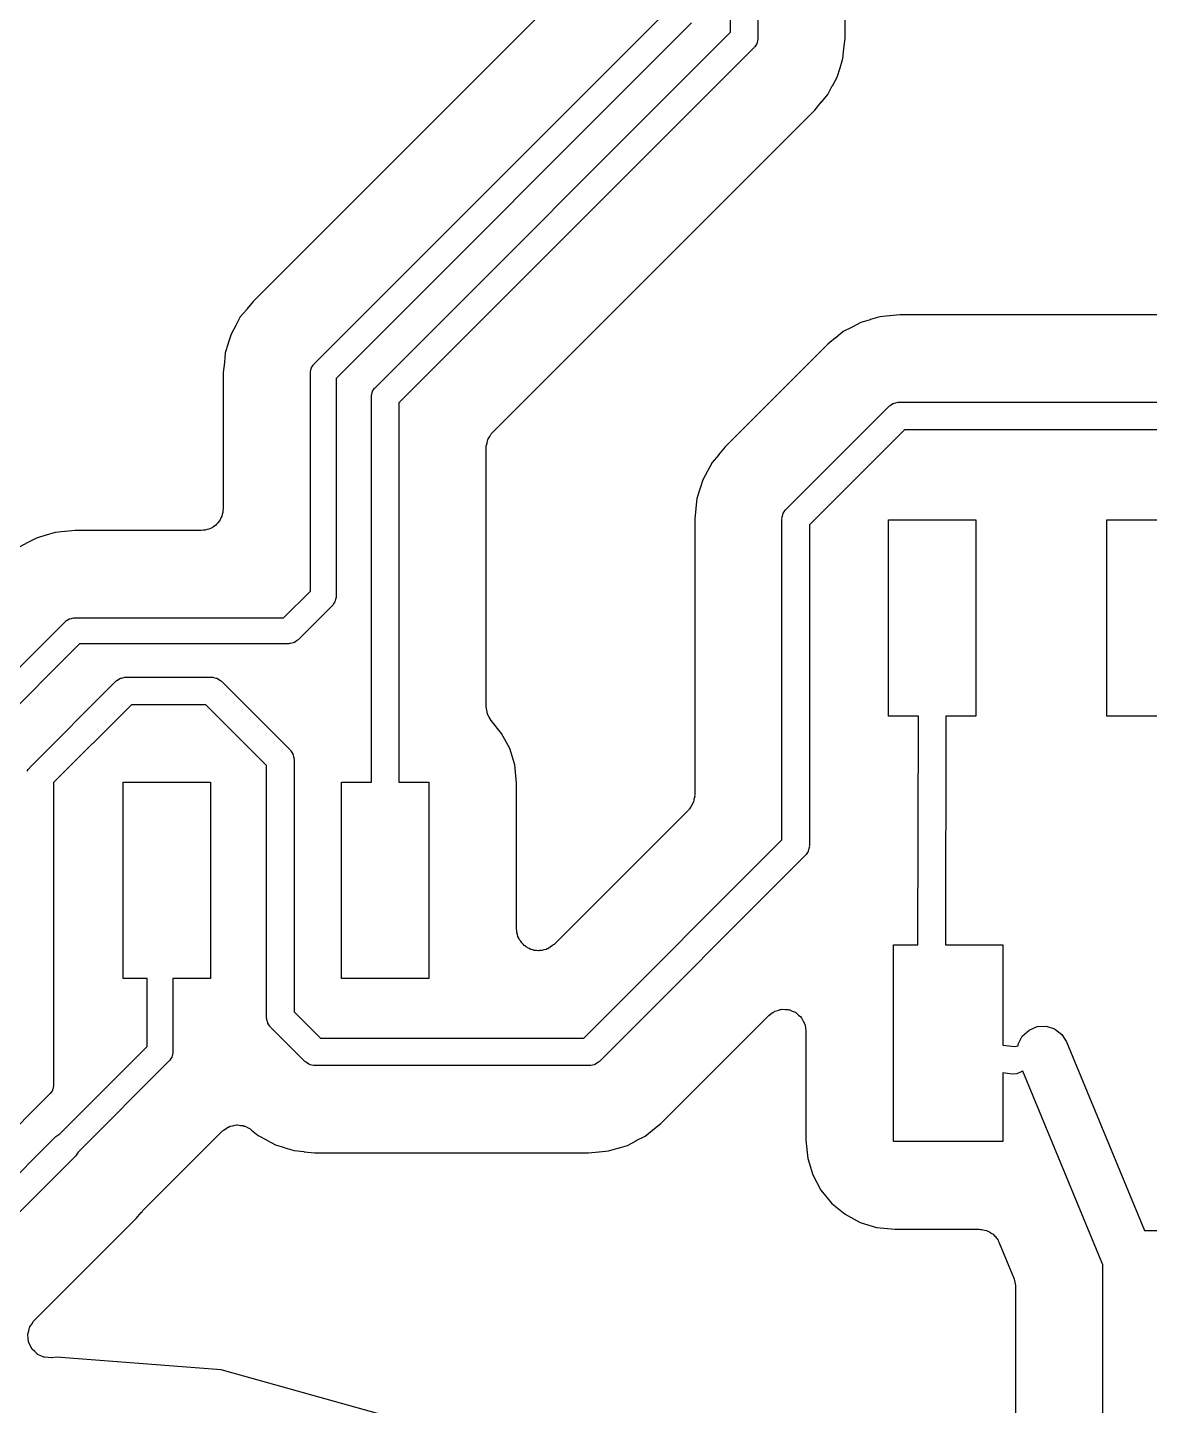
# Model space of a CAD drawing. Extents: x 171.3 to 228.7, y -128.7 to -71.3.
# Drawn here: x 199.73 to 206.26, y -95.36 to -87.34 of the extents above; entities that cross this region are included whole.
import ezdxf

# ---------------------------------------------------------------- set-up
doc = ezdxf.new("R2010")
doc.units = 0
doc.header["$MEASUREMENT"] = 0
doc.layers.add('BLACK', color=7, linetype='CONTINUOUS')

msp = doc.modelspace()

# ---------------------------------------------------------------- linework, layer by layer
at = {"layer": 'Black'}
for p, q in [((203.82, -87.3669), (203.82, -82.65)), ((203.98, -82.6831), (203.98, -87.4)), ((204.488, -87.3995), (204.488, -85.6189)), ((202.921, -87.0547), (201.042, -88.9334)), ((201.397, -89.297), (203.466, -87.2279)), ((203.594, -87.312), (201.525, -89.3811)), ((201.753, -89.4334), (203.82, -87.3669)), ((203.98, -87.4), (203.979, -87.4035)), ((203.979, -87.4035), (203.98, -87.407)), ((204.481, -87.4615), (204.488, -87.4024)), ((204.488, -87.4015), (204.488, -87.3995)), ((204.488, -87.4016), (204.488, -87.4015)), ((204.488, -87.4017), (204.488, -87.4016)), ((204.488, -87.4024), (204.488, -87.4017)), ((203.957, -87.4566), (201.89, -89.5231)), ((203.959, -87.4537), (203.957, -87.4566)), ((203.961, -87.4514), (203.959, -87.4537)), ((203.967, -87.4424), (203.961, -87.4514)), ((203.973, -87.4338), (203.967, -87.4424)), ((203.975, -87.4274), (203.973, -87.4304)), ((203.973, -87.4304), (203.973, -87.4338)), ((203.977, -87.4171), (203.975, -87.4274)), ((203.98, -87.407), (203.977, -87.4171)), ((204.475, -87.5192), (204.481, -87.4628)), ((204.481, -87.4622), (204.481, -87.4615)), ((204.481, -87.4628), (204.481, -87.4622)), ((204.458, -87.5732), (204.475, -87.5192)), ((204.414, -87.6784), (204.441, -87.6287)), ((204.441, -87.6287), (204.458, -87.5745)), ((204.458, -87.5739), (204.458, -87.5732)), ((204.458, -87.5745), (204.458, -87.5739)), ((204.387, -87.7295), (204.413, -87.6795)), ((204.413, -87.6795), (204.414, -87.679)), ((204.414, -87.679), (204.414, -87.6784)), ((204.311, -87.8202), (204.349, -87.7739)), ((204.349, -87.7739), (204.35, -87.7735)), ((204.35, -87.7729), (204.387, -87.7295)), ((204.35, -87.7735), (204.35, -87.7729)), ((202.435, -89.6964), (204.311, -87.8202)), ((201.004, -88.9802), (200.967, -89.0233)), ((201.042, -88.9334), (201.004, -88.9792)), ((201.004, -88.9792), (201.004, -88.9797)), ((201.004, -88.9797), (201.004, -88.9802)), ((200.94, -89.074), (200.913, -89.1233)), ((200.941, -89.0734), (200.94, -89.074)), ((200.967, -89.0233), (200.941, -89.0729)), ((200.941, -89.0729), (200.941, -89.0734)), ((204.528, -89.0827), (204.477, -89.1088)), ((204.529, -89.0821), (204.528, -89.0823)), ((204.528, -89.0823), (204.528, -89.0827)), ((204.579, -89.0555), (204.529, -89.0821)), ((204.633, -89.0397), (204.579, -89.0555)), ((204.634, -89.0394), (204.633, -89.0397)), ((204.635, -89.0393), (204.634, -89.0394)), ((204.689, -89.0229), (204.635, -89.0393)), ((204.745, -89.018), (204.689, -89.0229)), ((204.746, -89.0178), (204.745, -89.018)), ((204.747, -89.0178), (204.746, -89.0178)), ((204.806, -89.012), (204.747, -89.0178)), ((206.949, -89.012), (204.806, -89.012)), ((200.913, -89.1233), (200.897, -89.177)), ((204.432, -89.1454), (204.386, -89.1825)), ((204.433, -89.1449), (204.432, -89.1454)), ((204.477, -89.1088), (204.433, -89.1446)), ((204.433, -89.1446), (204.433, -89.1449)), ((200.879, -89.2318), (200.874, -89.2877)), ((200.896, -89.1783), (200.879, -89.2318)), ((200.897, -89.177), (200.896, -89.1776)), ((200.896, -89.1776), (200.896, -89.1783)), ((204.384, -89.1845), (203.789, -89.7798)), ((204.385, -89.1832), (204.384, -89.1845)), ((204.386, -89.1825), (204.385, -89.183)), ((204.385, -89.183), (204.385, -89.1831)), ((204.385, -89.1831), (204.385, -89.1832)), ((200.874, -89.289), (200.867, -89.3476)), ((200.874, -89.2877), (200.874, -89.2883)), ((200.874, -89.2883), (200.874, -89.289)), ((201.378, -89.334), (201.38, -89.3243)), ((201.38, -89.3243), (201.381, -89.3215)), ((201.381, -89.3215), (201.382, -89.3183)), ((201.382, -89.3183), (201.388, -89.3103)), ((201.388, -89.3103), (201.393, -89.3018)), ((201.393, -89.3018), (201.395, -89.2997)), ((201.395, -89.2997), (201.397, -89.297)), ((200.867, -89.3476), (200.867, -89.3483)), ((200.867, -89.3483), (200.867, -89.3484)), ((200.867, -89.3484), (200.867, -89.3485)), ((200.867, -89.3485), (200.867, -89.3504)), ((200.867, -89.3504), (200.867, -90.14)), ((201.375, -89.3435), (201.378, -89.334)), ((201.376, -89.3467), (201.375, -89.3435)), ((201.375, -89.35), (201.376, -89.3467)), ((201.375, -90.6189), (201.375, -89.35)), ((201.525, -89.3811), (201.525, -90.65)), ((201.73, -89.483), (201.733, -89.4729)), ((201.731, -89.4865), (201.73, -89.483)), ((201.73, -89.49), (201.731, -89.4865)), ((201.733, -89.4729), (201.735, -89.4626)), ((201.735, -89.4626), (201.737, -89.4596)), ((201.737, -89.4562), (201.743, -89.4476)), ((201.737, -89.4596), (201.737, -89.4562)), ((201.743, -89.4476), (201.749, -89.4386)), ((201.749, -89.4386), (201.751, -89.4363)), ((201.751, -89.4363), (201.753, -89.4334)), ((201.73, -91.7305), (201.73, -89.49)), ((201.89, -89.5231), (201.89, -91.7305)), ((204.143, -90.1434), (204.743, -89.5434)), ((204.743, -89.5434), (204.746, -89.5414)), ((204.746, -89.5414), (204.749, -89.5387)), ((204.749, -89.5387), (204.758, -89.5335)), ((204.758, -89.5335), (204.766, -89.5275)), ((204.766, -89.5275), (204.77, -89.5266)), ((204.77, -89.5266), (204.773, -89.5248)), ((204.773, -89.5248), (204.783, -89.523)), ((204.783, -89.523), (204.793, -89.5203)), ((204.793, -89.5203), (204.797, -89.5206)), ((204.797, -89.5206), (204.8, -89.52)), ((204.8, -89.52), (207.1, -89.52)), ((202.41, -89.7325), (202.419, -89.7189)), ((202.419, -89.7189), (202.428, -89.7045)), ((202.428, -89.7045), (202.432, -89.7009)), ((202.432, -89.7009), (202.435, -89.6964)), ((204.833, -89.68), (204.28, -90.2331)), ((207.1, -89.68), (204.833, -89.68)), ((202.398, -89.7751), (202.403, -89.7591)), ((202.399, -89.7807), (202.398, -89.7751)), ((202.398, -89.7862), (202.399, -89.7807)), ((202.398, -91.2913), (202.398, -89.7862)), ((202.403, -89.7591), (202.406, -89.7427)), ((202.406, -89.7427), (202.408, -89.7379)), ((202.408, -89.7379), (202.41, -89.7325)), ((203.789, -89.7798), (203.751, -89.8261)), ((203.713, -89.8705), (203.687, -89.9205)), ((203.75, -89.8271), (203.713, -89.8705)), ((203.751, -89.8261), (203.75, -89.8265)), ((203.75, -89.8265), (203.75, -89.8271)), ((203.686, -89.9216), (203.659, -89.9713)), ((203.687, -89.9205), (203.686, -89.921)), ((203.686, -89.921), (203.686, -89.9216)), ((203.642, -90.0268), (203.625, -90.0808)), ((203.659, -89.9713), (203.642, -90.0255)), ((203.642, -90.0255), (203.642, -90.0261)), ((203.642, -90.0261), (203.642, -90.0268)), ((203.625, -90.0808), (203.619, -90.1372)), ((200.85, -90.2035), (200.843, -90.212)), ((200.854, -90.1931), (200.85, -90.2035)), ((200.859, -90.1834), (200.854, -90.1931)), ((200.861, -90.1725), (200.859, -90.1834)), ((200.865, -90.1621), (200.861, -90.1725)), ((200.867, -90.14), (200.865, -90.1509)), ((200.865, -90.1509), (200.865, -90.1621)), ((203.619, -90.1385), (203.612, -90.1976)), ((203.612, -90.1976), (203.612, -90.1983)), ((203.612, -90.1983), (203.612, -90.1984)), ((203.612, -90.1984), (203.612, -90.1985)), ((203.612, -90.1985), (203.612, -90.2005)), ((203.612, -90.2005), (203.612, -91.8038)), ((203.619, -90.1372), (203.619, -90.1378)), ((203.619, -90.1378), (203.619, -90.1385)), ((204.12, -90.193), (204.123, -90.1829)), ((204.121, -90.1965), (204.12, -90.193)), ((204.12, -90.2), (204.121, -90.1965)), ((204.12, -92.0669), (204.12, -90.2)), ((204.123, -90.1829), (204.125, -90.1726)), ((204.125, -90.1726), (204.127, -90.1696)), ((204.127, -90.1662), (204.133, -90.1576)), ((204.127, -90.1696), (204.127, -90.1662)), ((204.133, -90.1576), (204.139, -90.1486)), ((204.139, -90.1486), (204.141, -90.1463)), ((204.141, -90.1463), (204.143, -90.1434)), ((204.741, -91.3465), (204.741, -90.2035)), ((204.741, -90.2035), (205.249, -90.2035)), ((205.249, -90.2035), (205.249, -91.3465)), ((206.011, -91.3465), (206.011, -90.2035)), ((206.011, -90.2035), (206.519, -90.2035)), ((199.89, -90.2778), (199.836, -90.294)), ((199.946, -90.2729), (199.89, -90.2778)), ((199.947, -90.2727), (199.946, -90.2729)), ((200.006, -90.267), (199.947, -90.2728)), ((199.947, -90.2728), (199.947, -90.2727)), ((200.74, -90.267), (200.006, -90.267)), ((200.751, -90.2651), (200.74, -90.267)), ((200.762, -90.2651), (200.751, -90.2651)), ((200.772, -90.2613), (200.762, -90.2651)), ((200.783, -90.2593), (200.772, -90.2613)), ((200.793, -90.2538), (200.783, -90.2593)), ((200.803, -90.25), (200.793, -90.2538)), ((200.812, -90.2428), (200.803, -90.25)), ((200.822, -90.2373), (200.812, -90.2428)), ((200.829, -90.2288), (200.822, -90.2373)), ((200.837, -90.2216), (200.829, -90.2288)), ((200.843, -90.212), (200.837, -90.2216)), ((204.28, -90.2331), (204.28, -92.1)), ((199.73, -90.3371), (199.68, -90.363)), ((199.731, -90.3367), (199.73, -90.3371)), ((199.781, -90.3101), (199.731, -90.3365)), ((199.731, -90.3365), (199.731, -90.3367)), ((199.835, -90.2944), (199.781, -90.3101)), ((199.836, -90.294), (199.835, -90.2941)), ((199.835, -90.2941), (199.835, -90.2944)), ((201.219, -90.775), (201.375, -90.6189)), ((201.512, -90.6897), (201.507, -90.6982)), ((201.518, -90.6817), (201.512, -90.6897)), ((201.519, -90.6785), (201.518, -90.6817)), ((201.52, -90.6757), (201.519, -90.6785)), ((201.522, -90.666), (201.52, -90.6757)), ((201.525, -90.6565), (201.522, -90.666)), ((201.525, -90.65), (201.524, -90.6532)), ((201.524, -90.6532), (201.525, -90.6565)), ((201.503, -90.703), (201.303, -90.903)), ((201.505, -90.7003), (201.503, -90.703)), ((201.507, -90.6982), (201.505, -90.7003)), ((199.469, -91.275), (199.947, -90.797)), ((199.947, -90.797), (199.95, -90.7951)), ((199.95, -90.7951), (199.952, -90.7925)), ((199.952, -90.7925), (199.96, -90.7876)), ((199.96, -90.7876), (199.968, -90.782)), ((199.968, -90.782), (199.971, -90.7812)), ((199.971, -90.7812), (199.974, -90.7795)), ((199.974, -90.7795), (199.984, -90.7778)), ((199.984, -90.7778), (199.993, -90.7753)), ((199.993, -90.7753), (199.997, -90.7756)), ((199.997, -90.7756), (200, -90.775)), ((200, -90.775), (201.219, -90.775)), ((200.031, -90.925), (199.553, -91.403)), ((201.25, -90.925), (200.031, -90.925)), ((201.253, -90.9244), (201.25, -90.925)), ((201.257, -90.9247), (201.253, -90.9244)), ((201.266, -90.9222), (201.257, -90.9247)), ((201.276, -90.9205), (201.266, -90.9222)), ((201.279, -90.9188), (201.276, -90.9205)), ((201.282, -90.918), (201.279, -90.9188)), ((201.29, -90.9124), (201.282, -90.918)), ((201.298, -90.9075), (201.29, -90.9124)), ((201.3, -90.9049), (201.298, -90.9075)), ((201.303, -90.903), (201.3, -90.9049)), ((199.743, -91.6434), (200.243, -91.1434)), ((200.243, -91.1434), (200.246, -91.1414)), ((200.246, -91.1414), (200.249, -91.1387)), ((200.249, -91.1387), (200.258, -91.1335)), ((200.258, -91.1335), (200.266, -91.1275)), ((200.266, -91.1275), (200.27, -91.1266)), ((200.27, -91.1266), (200.273, -91.1248)), ((200.273, -91.1248), (200.283, -91.123)), ((200.283, -91.123), (200.293, -91.1203)), ((200.293, -91.1203), (200.297, -91.1206)), ((200.297, -91.1206), (200.3, -91.12)), ((200.3, -91.12), (200.8, -91.12)), ((200.8, -91.12), (200.803, -91.1206)), ((200.803, -91.1206), (200.807, -91.1203)), ((200.807, -91.1203), (200.817, -91.123)), ((200.817, -91.123), (200.827, -91.1248)), ((200.827, -91.1248), (200.83, -91.1266)), ((200.83, -91.1266), (200.834, -91.1275)), ((200.834, -91.1275), (200.842, -91.1335)), ((200.842, -91.1335), (200.851, -91.1387)), ((200.851, -91.1387), (200.854, -91.1414)), ((200.854, -91.1414), (200.857, -91.1434)), ((200.857, -91.1434), (201.257, -91.5434)), ((200.333, -91.28), (199.88, -91.7331)), ((200.767, -91.28), (200.333, -91.28)), ((201.12, -91.6331), (200.767, -91.28)), ((202.402, -91.3123), (202.398, -91.2913)), ((202.405, -91.3334), (202.402, -91.3123)), ((202.406, -91.334), (202.405, -91.3334)), ((202.406, -91.3347), (202.406, -91.334)), ((202.416, -91.3532), (202.406, -91.3347)), ((202.427, -91.3718), (202.416, -91.3532)), ((202.488, -91.4469), (202.427, -91.3718)), ((204.914, -91.3465), (204.741, -91.3465)), ((204.911, -92.6785), (204.914, -91.3465)), ((205.074, -91.3465), (205.071, -92.6785)), ((205.249, -91.3465), (205.074, -91.3465)), ((206.519, -91.3465), (206.011, -91.3465)), ((202.536, -91.5352), (202.488, -91.4469)), ((201.257, -91.5434), (201.259, -91.5463)), ((201.259, -91.5463), (201.261, -91.5486)), ((201.261, -91.5486), (201.267, -91.5576)), ((201.267, -91.5576), (201.273, -91.5662)), ((201.273, -91.5662), (201.273, -91.5696)), ((201.273, -91.5696), (201.275, -91.5726)), ((201.275, -91.5726), (201.277, -91.5829)), ((202.565, -91.6309), (202.536, -91.5352)), ((199.733, -91.6576), (199.739, -91.6486)), ((199.739, -91.6486), (199.741, -91.6463)), ((199.741, -91.6463), (199.743, -91.6434)), ((201.12, -93.1), (201.12, -91.6331)), ((201.277, -91.5829), (201.28, -91.593)), ((201.28, -91.593), (201.279, -91.5965)), ((201.279, -91.5965), (201.28, -91.6)), ((201.28, -91.6), (201.28, -93.0669)), ((202.575, -91.7367), (202.565, -91.6309)), ((199.727, -91.6662), (199.733, -91.6576)), ((199.88, -91.7331), (199.88, -93.4908)), ((200.286, -92.8735), (200.286, -91.7305)), ((200.286, -91.7305), (200.794, -91.7305)), ((200.794, -91.7305), (200.794, -92.8735)), ((201.556, -92.8735), (201.556, -91.7305)), ((201.556, -91.7305), (201.73, -91.7305)), ((201.89, -91.7305), (202.064, -91.7305)), ((202.064, -91.7305), (202.064, -92.8735)), ((202.575, -92.585), (202.575, -91.7367)), ((203.612, -91.8038), (203.611, -91.8093)), ((203.611, -91.8093), (203.612, -91.8149)), ((203.575, -91.8936), (202.794, -92.6748)), ((203.578, -91.8891), (203.575, -91.8936)), ((203.582, -91.8855), (203.578, -91.8891)), ((203.591, -91.8711), (203.582, -91.8855)), ((203.6, -91.8575), (203.591, -91.8711)), ((203.602, -91.8521), (203.6, -91.8575)), ((203.604, -91.8473), (203.602, -91.8521)), ((203.607, -91.8309), (203.604, -91.8473)), ((203.612, -91.8149), (203.607, -91.8309)), ((202.967, -93.22), (204.12, -92.0669)), ((204.273, -92.1338), (204.267, -92.1424)), ((204.275, -92.1274), (204.273, -92.1304)), ((204.273, -92.1304), (204.273, -92.1338)), ((204.277, -92.1171), (204.275, -92.1274)), ((204.28, -92.107), (204.277, -92.1171)), ((204.28, -92.1), (204.279, -92.1035)), ((204.279, -92.1035), (204.28, -92.107)), ((204.257, -92.1566), (203.057, -93.3566)), ((204.259, -92.1537), (204.257, -92.1566)), ((204.261, -92.1514), (204.259, -92.1537)), ((204.267, -92.1424), (204.261, -92.1514)), ((202.577, -92.5959), (202.575, -92.585)), ((202.577, -92.6071), (202.577, -92.5959)), ((202.581, -92.6175), (202.577, -92.6071)), ((202.583, -92.6284), (202.581, -92.6175)), ((202.588, -92.6381), (202.583, -92.6284)), ((202.592, -92.6485), (202.588, -92.6381)), ((202.599, -92.657), (202.592, -92.6485)), ((202.605, -92.6666), (202.599, -92.657)), ((202.613, -92.6738), (202.605, -92.6666)), ((202.62, -92.6823), (202.613, -92.6738)), ((202.629, -92.6875), (202.62, -92.6823)), ((202.631, -92.689), (202.629, -92.6875)), ((202.632, -92.6895), (202.631, -92.689)), ((202.639, -92.695), (202.632, -92.6895)), ((202.649, -92.6988), (202.639, -92.695)), ((202.764, -92.6956), (202.758, -92.7001)), ((202.766, -92.695), (202.764, -92.6956)), ((202.769, -92.6918), (202.766, -92.695)), ((202.771, -92.6906), (202.769, -92.6918)), ((202.785, -92.6823), (202.771, -92.6906)), ((202.789, -92.678), (202.785, -92.6823)), ((202.794, -92.6748), (202.789, -92.678)), ((204.77, -93.8215), (204.77, -92.6785)), ((204.77, -92.6785), (204.911, -92.6785)), ((205.071, -92.6785), (205.405, -92.6785)), ((205.405, -92.6785), (205.405, -93.2613)), ((202.659, -92.7043), (202.649, -92.6988)), ((202.667, -92.7058), (202.659, -92.7043)), ((202.671, -92.7077), (202.667, -92.7058)), ((202.674, -92.708), (202.671, -92.7077)), ((202.68, -92.7101), (202.674, -92.708)), ((202.691, -92.7101), (202.68, -92.7101)), ((202.702, -92.712), (202.691, -92.7101)), ((202.704, -92.712), (202.702, -92.712)), ((202.709, -92.711), (202.704, -92.712)), ((202.715, -92.7115), (202.709, -92.711)), ((202.72, -92.7101), (202.715, -92.7115)), ((202.724, -92.7101), (202.72, -92.7101)), ((202.733, -92.7069), (202.724, -92.7101)), ((202.747, -92.7043), (202.733, -92.7069)), ((202.752, -92.7015), (202.747, -92.7043)), ((202.758, -92.7001), (202.752, -92.7015)), ((200.425, -92.8735), (200.286, -92.8735)), ((200.425, -93.2689), (200.425, -92.8735)), ((200.794, -92.8735), (200.575, -92.8735)), ((200.575, -92.8735), (200.575, -93.3)), ((202.064, -92.8735), (201.556, -92.8735)), ((201.28, -93.0669), (201.433, -93.22)), ((203.416, -93.7155), (204.043, -93.0889)), ((204.043, -93.0889), (204.056, -93.0794)), ((204.056, -93.0794), (204.069, -93.0687)), ((204.069, -93.0687), (204.074, -93.0668)), ((204.074, -93.0668), (204.079, -93.0636)), ((204.079, -93.0636), (204.095, -93.0593)), ((204.095, -93.0593), (204.11, -93.0537)), ((204.11, -93.0537), (204.116, -93.0537)), ((204.116, -93.0537), (204.121, -93.0522)), ((204.121, -93.0522), (204.138, -93.0537)), ((204.138, -93.0537), (204.154, -93.0537)), ((204.154, -93.0537), (204.16, -93.0556)), ((204.16, -93.0556), (204.165, -93.0561)), ((204.165, -93.0561), (204.18, -93.0631)), ((204.18, -93.0631), (204.196, -93.0687)), ((204.196, -93.0687), (204.2, -93.0723)), ((204.2, -93.0723), (204.205, -93.0747)), ((204.205, -93.0747), (204.217, -93.0864)), ((204.217, -93.0864), (204.23, -93.0971)), ((204.23, -93.0971), (204.233, -93.1019)), ((201.121, -93.1035), (201.12, -93.1)), ((201.12, -93.107), (201.121, -93.1035)), ((201.123, -93.1171), (201.12, -93.107)), ((201.125, -93.1274), (201.123, -93.1171)), ((201.127, -93.1304), (201.125, -93.1274)), ((201.127, -93.1338), (201.127, -93.1304)), ((201.133, -93.1424), (201.127, -93.1338)), ((201.139, -93.1514), (201.133, -93.1424)), ((201.141, -93.1537), (201.139, -93.1514)), ((201.143, -93.1566), (201.141, -93.1537)), ((201.343, -93.3566), (201.143, -93.1566)), ((204.233, -93.1019), (204.236, -93.1059)), ((204.236, -93.1059), (204.243, -93.1209)), ((204.243, -93.1209), (204.252, -93.1353)), ((204.252, -93.1353), (204.253, -93.1408)), ((204.253, -93.1408), (204.255, -93.1459)), ((204.255, -93.1459), (204.257, -93.1624)), ((204.257, -93.1624), (204.259, -93.1787)), ((205.519, -93.2086), (205.558, -93.1734)), ((205.558, -93.1734), (205.606, -93.1535)), ((205.606, -93.1535), (205.658, -93.1513)), ((205.658, -93.1513), (205.707, -93.167)), ((205.707, -93.167), (205.749, -93.1988)), ((201.433, -93.22), (202.967, -93.22)), ((204.259, -93.1787), (204.259, -93.8153)), ((205.494, -93.2647), (205.495, -93.2548)), ((205.495, -93.2548), (205.519, -93.2086)), ((205.749, -93.1988), (205.777, -93.2427)), ((205.777, -93.2427), (206.23, -94.3399)), ((199.917, -93.7774), (200.425, -93.2689)), ((200.568, -93.3317), (200.562, -93.3397)), ((200.569, -93.3285), (200.568, -93.3317)), ((200.57, -93.3257), (200.569, -93.3285)), ((200.572, -93.316), (200.57, -93.3257)), ((200.575, -93.3065), (200.572, -93.316)), ((200.575, -93.3), (200.574, -93.3033)), ((200.574, -93.3033), (200.575, -93.3065)), ((205.405, -93.2613), (205.476, -93.2701)), ((205.476, -93.2701), (205.494, -93.2647)), ((200.553, -93.353), (200.023, -93.8835)), ((200.555, -93.3503), (200.553, -93.353)), ((200.557, -93.3482), (200.555, -93.3503)), ((200.562, -93.3397), (200.557, -93.3482)), ((201.346, -93.3586), (201.343, -93.3566)), ((201.349, -93.3613), (201.346, -93.3586)), ((201.358, -93.3665), (201.349, -93.3613)), ((201.366, -93.3725), (201.358, -93.3665)), ((201.37, -93.3734), (201.366, -93.3725)), ((201.373, -93.3752), (201.37, -93.3734)), ((201.383, -93.377), (201.373, -93.3752)), ((201.393, -93.3797), (201.383, -93.377)), ((201.397, -93.3794), (201.393, -93.3797)), ((201.4, -93.38), (201.397, -93.3794)), ((203, -93.38), (201.4, -93.38)), ((203.003, -93.3794), (203, -93.38)), ((203.007, -93.3797), (203.003, -93.3794)), ((203.017, -93.377), (203.007, -93.3797)), ((203.027, -93.3752), (203.017, -93.377)), ((203.03, -93.3734), (203.027, -93.3752)), ((203.034, -93.3725), (203.03, -93.3734)), ((203.042, -93.3665), (203.034, -93.3725)), ((203.051, -93.3613), (203.042, -93.3665)), ((203.054, -93.3586), (203.051, -93.3613)), ((203.057, -93.3566), (203.054, -93.3586)), ((205.513, -93.4172), (205.488, -93.428)), ((205.516, -93.4144), (205.513, -93.4172)), ((205.522, -93.4127), (205.516, -93.4144)), ((205.988, -94.5398), (205.522, -93.4127)), ((199.88, -93.4978), (199.877, -93.5079)), ((199.88, -93.4908), (199.879, -93.4943)), ((199.879, -93.4943), (199.88, -93.4978)), ((205.46, -93.4294), (205.405, -93.4226)), ((205.405, -93.4226), (205.405, -93.8215)), ((205.488, -93.428), (205.46, -93.4294)), ((199.857, -93.5474), (198.947, -94.4566)), ((199.859, -93.5445), (199.857, -93.5474)), ((199.861, -93.5422), (199.859, -93.5445)), ((199.867, -93.5332), (199.861, -93.5422)), ((199.873, -93.5246), (199.867, -93.5332)), ((199.875, -93.5182), (199.873, -93.5212)), ((199.873, -93.5212), (199.873, -93.5246)), ((199.877, -93.5079), (199.875, -93.5182)), ((200.884, -93.747), (200.898, -93.7375)), ((200.898, -93.7375), (200.903, -93.736)), ((200.903, -93.736), (200.908, -93.7332)), ((200.908, -93.7332), (200.924, -93.7304)), ((200.924, -93.7304), (200.94, -93.7261)), ((200.94, -93.7261), (200.946, -93.7266)), ((200.946, -93.7266), (200.952, -93.7256)), ((200.952, -93.7256), (200.968, -93.7285)), ((200.968, -93.7285), (200.984, -93.7299)), ((200.984, -93.7299), (200.989, -93.7323)), ((200.989, -93.7323), (200.995, -93.7332)), ((200.995, -93.7332), (201.009, -93.7415)), ((203.368, -93.7546), (203.414, -93.7175)), ((203.414, -93.7175), (203.415, -93.717)), ((203.415, -93.7168), (203.416, -93.7155)), ((203.415, -93.7169), (203.415, -93.7168)), ((203.415, -93.717), (203.415, -93.7169)), ((198.977, -94.7097), (199.893, -93.7934)), ((199.893, -93.7934), (199.916, -93.7775)), ((199.916, -93.7775), (199.917, -93.7774)), ((200.398, -94.2262), (200.862, -93.7628)), ((200.862, -93.7628), (200.866, -93.7596)), ((200.866, -93.7596), (200.87, -93.7553)), ((200.87, -93.7553), (200.884, -93.747)), ((201.009, -93.7415), (201.024, -93.7485)), ((201.024, -93.7485), (201.028, -93.7525)), ((201.028, -93.7525), (201.033, -93.7553)), ((201.033, -93.7553), (201.071, -93.7867)), ((201.071, -93.7867), (201.12, -93.8134)), ((201.12, -93.8134), (201.121, -93.8139)), ((201.121, -93.8139), (201.122, -93.8141)), ((201.122, -93.8141), (201.171, -93.8414)), ((203.221, -93.8445), (203.271, -93.8179)), ((203.271, -93.8179), (203.272, -93.8177)), ((203.272, -93.8173), (203.323, -93.7912)), ((203.272, -93.8177), (203.272, -93.8173)), ((203.323, -93.7912), (203.367, -93.7554)), ((203.367, -93.7551), (203.368, -93.7546)), ((203.367, -93.7554), (203.367, -93.7551)), ((204.259, -93.8153), (204.27, -93.9211)), ((200.023, -93.8838), (200.007, -93.9066)), ((200.023, -93.8835), (200.023, -93.8838)), ((201.171, -93.8414), (201.225, -93.8579)), ((201.225, -93.8579), (201.226, -93.8582)), ((201.226, -93.8582), (201.227, -93.8583)), ((201.227, -93.8583), (201.281, -93.8755)), ((201.281, -93.8755), (201.337, -93.8812)), ((201.337, -93.8812), (201.338, -93.8814)), ((201.338, -93.8814), (201.339, -93.8814)), ((201.339, -93.8814), (201.398, -93.888)), ((201.398, -93.888), (201.398, -93.888)), ((201.398, -93.888), (201.398, -93.888)), ((201.398, -93.888), (201.399, -93.888)), ((201.399, -93.888), (201.4, -93.888)), ((201.4, -93.888), (202.994, -93.888)), ((202.994, -93.888), (203.053, -93.8822)), ((203.053, -93.8822), (203.054, -93.8822)), ((203.054, -93.8822), (203.055, -93.882)), ((203.055, -93.882), (203.111, -93.8771)), ((203.111, -93.8771), (203.165, -93.8607)), ((203.165, -93.8607), (203.166, -93.8606)), ((203.166, -93.8606), (203.167, -93.8603)), ((203.167, -93.8603), (203.221, -93.8445)), ((205.405, -93.8215), (204.77, -93.8215)), ((200.007, -93.9066), (199.067, -94.8461)), ((204.27, -93.9211), (204.299, -94.0168)), ((204.299, -94.0168), (204.346, -94.1051)), ((204.346, -94.1051), (204.41, -94.1824)), ((204.41, -94.1824), (204.487, -94.2459)), ((199.767, -94.8647), (200.361, -94.2702)), ((200.361, -94.2702), (200.39, -94.2354)), ((200.39, -94.2354), (200.395, -94.2313)), ((200.395, -94.2313), (200.398, -94.2262)), ((204.487, -94.2459), (204.575, -94.2931)), ((204.575, -94.2931), (204.671, -94.3221)), ((204.671, -94.3221), (204.777, -94.3326)), ((204.777, -94.3326), (205.268, -94.3326)), ((205.268, -94.3326), (205.276, -94.334)), ((205.276, -94.334), (205.284, -94.3337)), ((205.284, -94.3337), (205.298, -94.3378)), ((205.298, -94.3378), (205.311, -94.3402)), ((205.311, -94.3402), (205.319, -94.3444)), ((205.319, -94.3444), (205.327, -94.347)), ((205.327, -94.347), (205.337, -94.3554)), ((205.337, -94.3554), (205.349, -94.3623)), ((205.349, -94.3623), (205.355, -94.3687)), ((205.355, -94.3687), (205.361, -94.3739)), ((205.361, -94.3739), (205.369, -94.3855)), ((206.23, -94.3399), (207.973, -94.3381)), ((205.369, -94.3855), (205.378, -94.3961)), ((205.378, -94.3961), (205.381, -94.404)), ((205.381, -94.404), (205.385, -94.4111)), ((205.385, -94.4111), (205.47, -94.6173)), ((205.988, -96.0428), (205.988, -94.5398)), ((205.47, -94.6173), (205.471, -94.62)), ((205.471, -94.62), (205.472, -94.6224)), ((205.472, -94.6224), (205.476, -94.6414)), ((205.476, -94.6414), (205.48, -94.6604)), ((205.48, -94.6604), (205.48, -94.6631)), ((205.48, -94.6631), (205.48, -94.6658)), ((205.48, -94.6658), (205.48, -95.6192)), ((199.73, -94.9435), (199.735, -94.924)), ((199.735, -94.924), (199.74, -94.9045)), ((199.74, -94.9045), (199.741, -94.9028)), ((199.741, -94.9028), (199.742, -94.9009)), ((199.742, -94.9009), (199.753, -94.8844)), ((199.753, -94.8844), (199.764, -94.8676)), ((199.764, -94.8676), (199.766, -94.8664)), ((199.766, -94.8664), (199.767, -94.8647)), ((199.73, -94.9455), (199.73, -94.9435)), ((199.73, -94.9474), (199.73, -94.9455)), ((199.732, -94.9674), (199.73, -94.9474)), ((199.734, -94.9874), (199.732, -94.9674)), ((199.735, -94.9892), (199.734, -94.9874)), ((199.735, -94.9912), (199.735, -94.9892)), ((199.744, -95.0092), (199.735, -94.9912)), ((199.753, -95.0274), (199.744, -95.0092)), ((199.754, -95.0288), (199.753, -95.0274)), ((199.755, -95.0306), (199.754, -95.0288)), ((199.77, -95.0443), (199.755, -95.0306)), ((199.784, -95.0586), (199.77, -95.0443)), ((199.786, -95.0594), (199.784, -95.0586)), ((199.787, -95.0608), (199.786, -95.0594)), ((199.806, -95.0687), (199.787, -95.0608)), ((199.824, -95.0772), (199.806, -95.0687)), ((199.826, -95.0774), (199.824, -95.0772)), ((199.828, -95.0782), (199.826, -95.0774)), ((199.848, -95.0793), (199.828, -95.0782)), ((199.868, -95.081), (199.848, -95.0793)), ((199.87, -95.0805), (199.868, -95.081)), ((199.872, -95.0806), (199.87, -95.0805)), ((199.897, -95.0776), (199.872, -95.0806)), ((200.855, -95.1513), (199.897, -95.0776)), ((201.78, -95.4098), (200.855, -95.1513))]:
    msp.add_line(p, q, dxfattribs=at)

doc.saveas('drawing.dxf')
